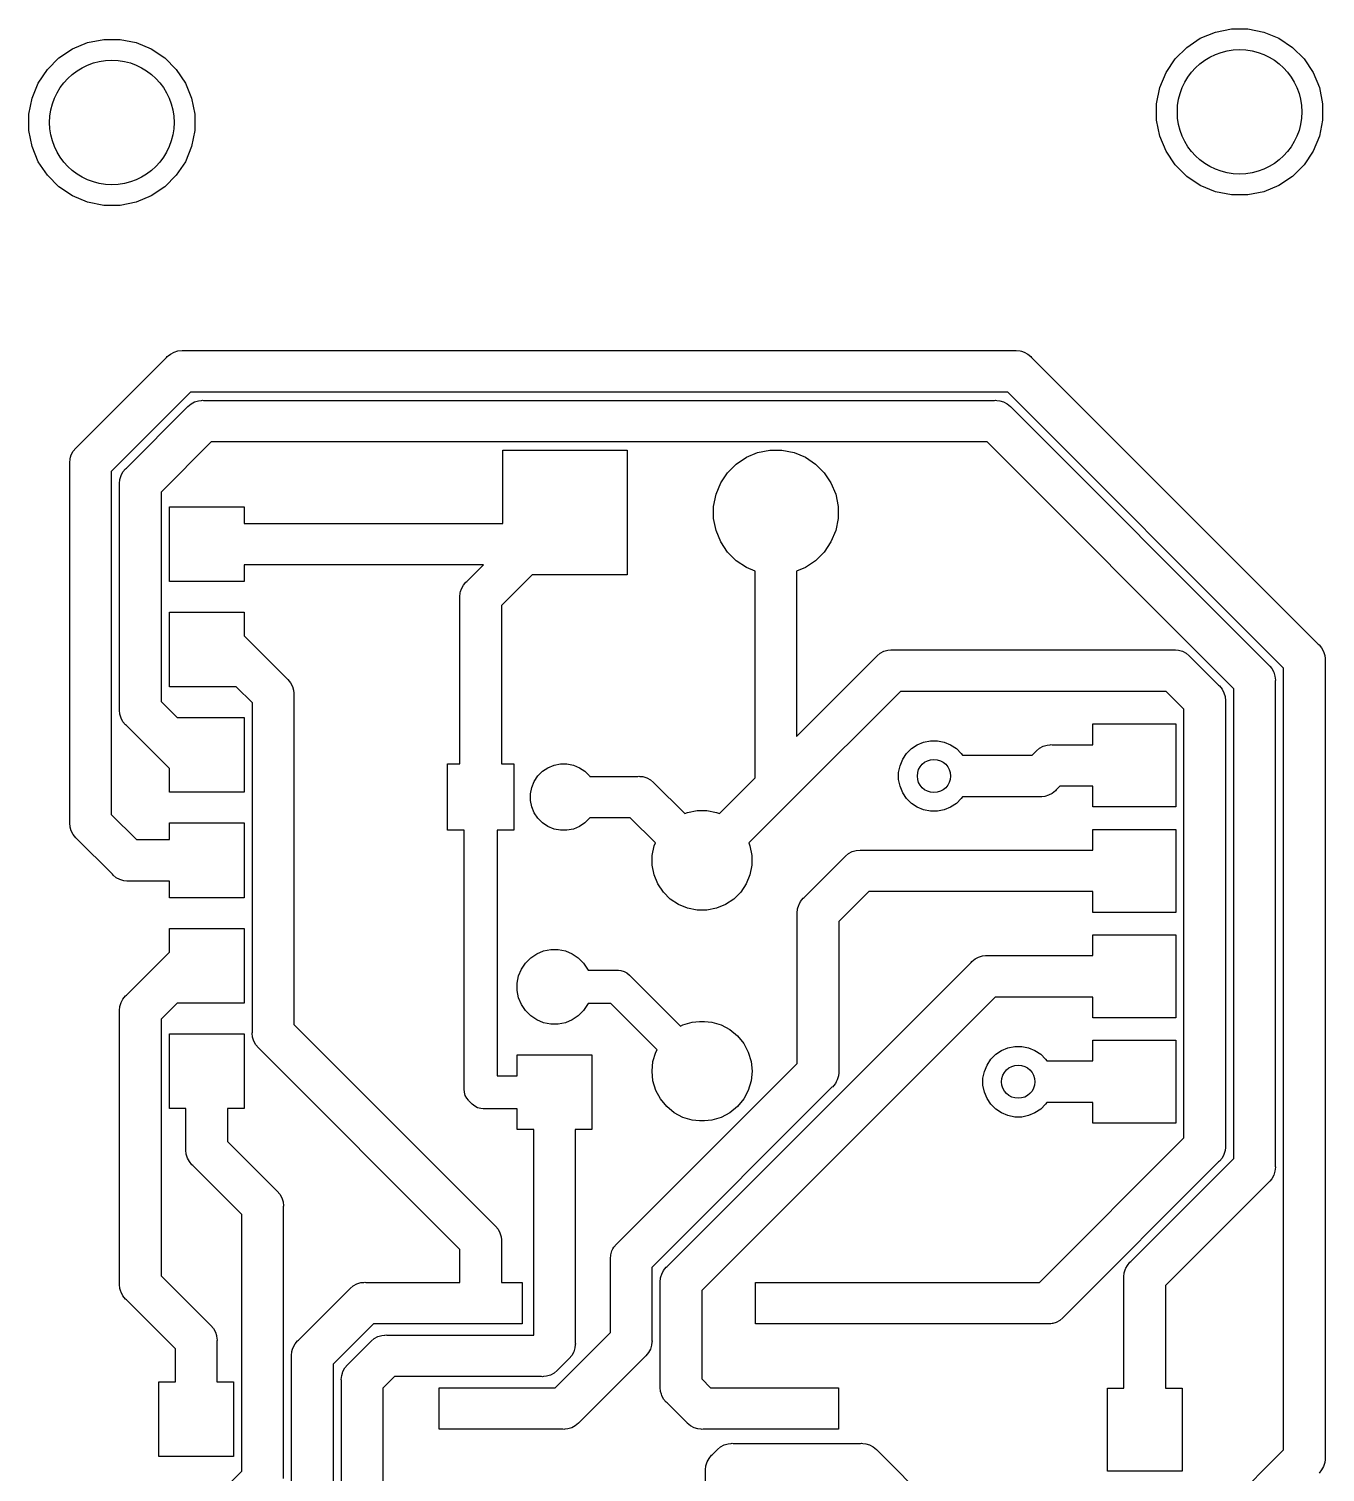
# Model space of a CAD drawing. Extents: x 88.7 to 120.1, y -115.5 to -59.5.
# Drawn here: x 88.68 to 119.92, y -94.24 to -59.47 of the extents above; entities that cross this region are included whole.
import ezdxf

# ---------------------------------------------------------------- set-up
doc = ezdxf.new("R2010")
doc.units = 0
doc.header["$MEASUREMENT"] = 0
doc.layers.add('BLACK', color=7, linetype='CONTINUOUS')

msp = doc.modelspace()

# ---------------------------------------------------------------- linework, layer by layer
at = {"layer": 'BLACK', "linetype": 'CONTINUOUS'}
for p, q in [((89.7306, -59.9496), (90.0946, -59.7989)), ((90.0946, -59.7989), (90.481, -59.722)), ((90.481, -59.722), (90.875, -59.722)), ((90.875, -59.722), (91.2614, -59.7989)), ((91.2614, -59.7989), (91.6254, -59.9496)), ((116.581, -59.9145), (116.909, -59.6956)), ((116.909, -59.6956), (117.273, -59.5449)), ((117.273, -59.5449), (117.659, -59.468)), ((117.659, -59.468), (118.053, -59.468)), ((118.053, -59.468), (118.439, -59.5449)), ((118.439, -59.5449), (118.803, -59.6956)), ((118.803, -59.6956), (119.131, -59.9145)), ((89.4031, -60.1685), (89.7306, -59.9496)), ((91.6254, -59.9496), (91.9529, -60.1685)), ((116.302, -60.1931), (116.581, -59.9145)), ((119.131, -59.9145), (119.41, -60.1931)), ((88.9056, -60.7746), (89.1245, -60.4471)), ((89.1245, -60.4471), (89.4031, -60.1685)), ((91.9529, -60.1685), (92.2315, -60.4471)), ((92.2315, -60.4471), (92.4504, -60.7746)), ((116.084, -60.5206), (116.302, -60.1931)), ((119.41, -60.1931), (119.628, -60.5206)), ((88.7549, -61.1386), (88.9056, -60.7746)), ((92.4504, -60.7746), (92.6011, -61.1386)), ((115.933, -60.8846), (116.084, -60.5206)), ((119.628, -60.5206), (119.779, -60.8846)), ((88.678, -61.525), (88.7549, -61.1386)), ((92.6011, -61.1386), (92.678, -61.525)), ((115.856, -61.271), (115.933, -60.8846)), ((119.779, -60.8846), (119.856, -61.271)), ((88.678, -61.919), (88.678, -61.525)), ((92.678, -61.525), (92.678, -61.919)), ((115.856, -61.665), (115.856, -61.271)), ((119.856, -61.271), (119.856, -61.665)), ((115.933, -62.0514), (115.856, -61.665)), ((119.856, -61.665), (119.779, -62.0514)), ((88.7549, -62.3054), (88.678, -61.919)), ((92.678, -61.919), (92.6011, -62.3054)), ((116.084, -62.4154), (115.933, -62.0514)), ((119.779, -62.0514), (119.628, -62.4154)), ((88.9056, -62.6694), (88.7549, -62.3054)), ((92.6011, -62.3054), (92.4504, -62.6694)), ((116.302, -62.7429), (116.084, -62.4154)), ((119.628, -62.4154), (119.41, -62.7429)), ((89.1245, -62.9969), (88.9056, -62.6694)), ((92.4504, -62.6694), (92.2315, -62.9969)), ((116.581, -63.0215), (116.302, -62.7429)), ((119.41, -62.7429), (119.131, -63.0215)), ((89.4031, -63.2755), (89.1245, -62.9969)), ((89.7306, -63.4944), (89.4031, -63.2755)), ((91.9529, -63.2755), (91.6254, -63.4944)), ((92.2315, -62.9969), (91.9529, -63.2755)), ((116.909, -63.2404), (116.581, -63.0215)), ((117.273, -63.3911), (116.909, -63.2404)), ((118.803, -63.2404), (118.439, -63.3911)), ((119.131, -63.0215), (118.803, -63.2404)), ((90.0946, -63.6451), (89.7306, -63.4944)), ((91.6254, -63.4944), (91.2614, -63.6451)), ((117.659, -63.468), (117.273, -63.3911)), ((118.053, -63.468), (117.659, -63.468)), ((118.439, -63.3911), (118.053, -63.468)), ((90.481, -63.722), (90.0946, -63.6451)), ((90.875, -63.722), (90.481, -63.722)), ((91.2614, -63.6451), (90.875, -63.722)), ((89.8278, -69.554), (91.998, -67.3838)), ((91.998, -67.3838), (92.0137, -67.3647)), ((92.0137, -67.3647), (92.0327, -67.3491)), ((92.0327, -67.3491), (92.0898, -67.3022)), ((92.0327, -67.3491), (92.0327, -67.3491)), ((92.0898, -67.3022), (92.1767, -67.2558)), ((92.1767, -67.2558), (92.2709, -67.2272)), ((92.2709, -67.2272), (92.3689, -67.2176)), ((92.3689, -67.2176), (92.3935, -67.22)), ((92.3935, -67.22), (112.45, -67.22)), ((112.45, -67.22), (112.474, -67.2176)), ((112.474, -67.2176), (112.572, -67.2272)), ((112.572, -67.2272), (112.601, -67.2359)), ((112.601, -67.2359), (112.666, -67.2558)), ((112.666, -67.2558), (112.753, -67.3022)), ((112.753, -67.3022), (112.829, -67.3647)), ((112.829, -67.3647), (112.845, -67.3838)), ((112.845, -67.3838), (119.752, -74.291)), ((92.576, -68.22), (90.664, -70.132)), ((92.5107, -68.5647), (92.5869, -68.5023)), ((112.267, -68.22), (92.576, -68.22)), ((92.5869, -68.5023), (92.6737, -68.4558)), ((92.6737, -68.4558), (92.768, -68.4272)), ((92.768, -68.4272), (92.8414, -68.42)), ((92.8414, -68.42), (92.866, -68.4176)), ((92.866, -68.4176), (92.8906, -68.42)), ((92.8906, -68.42), (111.953, -68.42)), ((111.953, -68.42), (111.977, -68.4176)), ((111.977, -68.4176), (112.002, -68.42)), ((112.002, -68.42), (112.075, -68.4272)), ((112.075, -68.4272), (112.169, -68.4558)), ((112.169, -68.4558), (112.256, -68.5023)), ((112.256, -68.5023), (112.332, -68.5647)), ((118.916, -74.869), (112.267, -68.22)), ((91.0278, -70.0511), (92.4951, -68.5838)), ((92.4951, -68.5838), (92.5107, -68.5647)), ((112.332, -68.5647), (112.348, -68.5838)), ((112.348, -68.5838), (118.552, -74.788)), ((93.0731, -69.42), (91.864, -70.6291)), ((111.77, -69.42), (93.0731, -69.42)), ((117.716, -75.366), (111.77, -69.42)), ((89.6616, -69.9249), (89.6712, -69.8269)), ((89.6712, -69.8269), (89.6822, -69.7907)), ((89.6822, -69.7907), (89.6998, -69.7327)), ((89.6998, -69.7327), (89.7462, -69.6458)), ((89.7462, -69.6458), (89.8087, -69.5697)), ((89.8087, -69.5697), (89.8278, -69.554)), ((100.1, -71.382), (100.1, -69.62)), ((100.1, -69.62), (103.1, -69.62)), ((103.1, -69.62), (103.1, -72.62)), ((105.724, -69.9549), (105.969, -69.7907)), ((105.969, -69.7907), (106.242, -69.6776)), ((106.242, -69.6776), (106.532, -69.62)), ((106.532, -69.62), (106.828, -69.62)), ((106.828, -69.62), (107.118, -69.6776)), ((107.118, -69.6776), (107.391, -69.7907)), ((107.391, -69.7907), (107.636, -69.9549)), ((89.664, -69.9495), (89.6616, -69.9249)), ((89.664, -78.5774), (89.664, -69.9495)), ((90.664, -70.132), (90.664, -78.3949)), ((90.8845, -70.2802), (90.8998, -70.2297)), ((90.8998, -70.2297), (90.9463, -70.1429)), ((90.9463, -70.1429), (91.0087, -70.0667)), ((91.0087, -70.0667), (91.0278, -70.0511)), ((105.351, -70.4095), (105.515, -70.1638)), ((105.515, -70.1638), (105.724, -69.9549)), ((107.636, -69.9549), (107.845, -70.1638)), ((107.845, -70.1638), (108.009, -70.4095)), ((90.8616, -70.422), (90.8712, -70.324)), ((90.864, -70.4466), (90.8616, -70.422)), ((90.864, -75.8574), (90.864, -70.4466)), ((90.8712, -70.324), (90.8845, -70.2802)), ((105.238, -70.6825), (105.351, -70.4095)), ((108.009, -70.4095), (108.122, -70.6825)), ((91.864, -70.6291), (91.864, -75.6749)), ((105.18, -70.9723), (105.238, -70.6825)), ((108.122, -70.6825), (108.18, -70.9723)), ((92.064, -72.782), (92.064, -70.982)), ((92.064, -70.982), (93.864, -70.982)), ((93.864, -70.982), (93.864, -71.382)), ((105.18, -71.2677), (105.18, -70.9723)), ((105.238, -71.5575), (105.18, -71.2677)), ((108.18, -71.2677), (108.122, -71.5575)), ((108.18, -70.9723), (108.18, -71.2677)), ((93.864, -71.382), (100.1, -71.382)), ((105.351, -71.8305), (105.238, -71.5575)), ((108.122, -71.5575), (108.009, -71.8305)), ((105.515, -72.0762), (105.351, -71.8305)), ((108.009, -71.8305), (107.845, -72.0762)), ((105.724, -72.2851), (105.515, -72.0762)), ((105.969, -72.4493), (105.724, -72.2851)), ((107.636, -72.2851), (107.391, -72.4493)), ((107.845, -72.0762), (107.636, -72.2851)), ((99.6309, -72.382), (93.864, -72.382)), ((93.864, -72.382), (93.864, -72.782)), ((99.2318, -72.7811), (99.6309, -72.382)), ((100.807, -72.62), (100.068, -73.3591)), ((103.1, -72.62), (100.807, -72.62)), ((106.18, -72.5365), (105.969, -72.4493)), ((106.18, -77.5169), (106.18, -72.5365)), ((107.391, -72.4493), (107.18, -72.5365)), ((107.18, -72.5365), (107.18, -76.5169)), ((93.864, -72.782), (92.064, -72.782)), ((99.0752, -73.054), (99.0839, -73.0254)), ((99.0839, -73.0254), (99.1038, -72.9597)), ((99.1038, -72.9597), (99.1503, -72.8729)), ((99.1503, -72.8729), (99.2127, -72.7967)), ((99.2127, -72.7967), (99.2318, -72.7811)), ((99.0656, -73.152), (99.0752, -73.054)), ((99.068, -73.1766), (99.0656, -73.152)), ((99.068, -77.178), (99.068, -73.1766)), ((100.068, -73.3591), (100.068, -77.178)), ((92.064, -75.322), (92.064, -73.522)), ((92.064, -73.522), (93.864, -73.522)), ((93.864, -73.522), (93.864, -74.0949)), ((93.864, -74.0949), (94.9002, -75.1311)), ((119.752, -74.291), (119.771, -74.3066)), ((119.771, -74.3066), (119.834, -74.3827)), ((119.834, -74.3827), (119.88, -74.4696)), ((107.18, -76.5169), (109.103, -74.5938)), ((109.103, -74.5938), (109.119, -74.5747)), ((109.119, -74.5747), (109.195, -74.5123)), ((109.195, -74.5123), (109.282, -74.4658)), ((109.282, -74.4658), (109.376, -74.4372)), ((109.376, -74.4372), (109.449, -74.43)), ((109.449, -74.43), (109.474, -74.4276)), ((109.449, -74.43), (109.449, -74.43)), ((109.474, -74.4276), (109.499, -74.43)), ((109.499, -74.43), (116.265, -74.43)), ((116.265, -74.43), (116.29, -74.4276)), ((116.29, -74.4276), (116.315, -74.43)), ((116.315, -74.43), (116.388, -74.4372)), ((116.388, -74.4372), (116.482, -74.4658)), ((116.482, -74.4658), (116.569, -74.5123)), ((116.569, -74.5123), (116.645, -74.5747)), ((116.645, -74.5747), (116.661, -74.5938)), ((116.661, -74.5938), (117.352, -75.2851)), ((119.88, -74.4696), (119.909, -74.5639)), ((119.909, -74.5639), (119.916, -74.6373)), ((119.916, -74.6373), (119.918, -74.6619)), ((119.918, -74.6619), (119.916, -74.6864)), ((119.916, -74.6864), (119.916, -93.8874)), ((118.552, -74.788), (118.571, -74.8037)), ((118.571, -74.8037), (118.587, -74.8228)), ((118.587, -74.8228), (118.634, -74.8798)), ((118.634, -74.8798), (118.68, -74.9667)), ((118.68, -74.9667), (118.709, -75.0609)), ((118.709, -75.0609), (118.718, -75.1589)), ((118.916, -93.7049), (118.916, -74.869)), ((93.6769, -75.322), (92.064, -75.322)), ((94.064, -75.7091), (93.6769, -75.322)), ((94.9002, -75.1311), (94.9193, -75.1467)), ((94.9193, -75.1467), (94.9817, -75.2229)), ((94.9817, -75.2229), (95.0282, -75.3097)), ((95.0282, -75.3097), (95.0568, -75.404)), ((95.0568, -75.404), (95.064, -75.4774)), ((109.681, -75.43), (107.051, -78.0602)), ((116.083, -75.43), (109.681, -75.43)), ((116.516, -75.8631), (116.083, -75.43)), ((117.352, -75.2851), (117.371, -75.3007)), ((117.371, -75.3007), (117.434, -75.3769)), ((117.434, -75.3769), (117.48, -75.4637)), ((117.716, -86.686), (117.716, -75.366)), ((118.718, -75.1589), (118.716, -75.1835)), ((118.716, -75.1835), (118.716, -86.8685)), ((91.864, -75.6749), (92.2511, -76.062)), ((94.064, -83.6414), (94.064, -75.7091)), ((95.064, -75.4774), (95.0664, -75.502)), ((95.0664, -75.502), (95.064, -75.5266)), ((95.064, -75.5266), (95.064, -83.4589)), ((117.48, -75.4637), (117.509, -75.558)), ((117.509, -75.558), (117.518, -75.656)), ((117.518, -75.656), (117.516, -75.6806)), ((117.516, -75.6806), (117.516, -86.3714)), ((90.8616, -75.882), (90.864, -75.8574)), ((90.8712, -75.98), (90.8616, -75.882)), ((90.8997, -76.0737), (90.8712, -75.98)), ((90.8998, -76.0743), (90.8997, -76.0737)), ((90.9463, -76.1611), (90.8998, -76.0743)), ((92.2511, -76.062), (93.864, -76.062)), ((93.864, -76.062), (93.864, -77.862)), ((116.516, -86.1889), (116.516, -75.8631)), ((91.0087, -76.2373), (90.9463, -76.1611)), ((91.0278, -76.2529), (91.0087, -76.2373)), ((92.064, -77.2891), (91.0278, -76.2529)), ((114.316, -76.716), (114.316, -76.216)), ((114.316, -76.216), (116.316, -76.216)), ((116.316, -76.216), (116.316, -78.216)), ((109.83, -76.9282), (109.948, -76.8098)), ((109.948, -76.8098), (110.087, -76.7167)), ((110.087, -76.7167), (110.242, -76.6527)), ((110.242, -76.6527), (110.406, -76.62)), ((110.406, -76.62), (110.574, -76.62)), ((110.574, -76.62), (110.738, -76.6527)), ((110.738, -76.6527), (110.893, -76.7167)), ((110.893, -76.7167), (111.032, -76.8098)), ((111.032, -76.8098), (111.15, -76.9282)), ((112.961, -76.8607), (113.037, -76.7983)), ((113.037, -76.7983), (113.124, -76.7518)), ((113.124, -76.7518), (113.218, -76.7232)), ((113.218, -76.7232), (113.291, -76.716)), ((113.291, -76.716), (113.316, -76.7136)), ((113.291, -76.716), (113.291, -76.716)), ((113.316, -76.7136), (113.341, -76.716)), ((113.341, -76.716), (114.316, -76.716)), ((98.768, -78.778), (98.768, -77.178)), ((98.768, -77.178), (99.068, -77.178)), ((100.068, -77.178), (100.368, -77.178)), ((100.368, -77.178), (100.368, -78.778)), ((101.335, -77.2087), (101.489, -77.178)), ((101.489, -77.178), (101.647, -77.178)), ((101.647, -77.178), (101.801, -77.2087)), ((109.673, -77.2221), (109.737, -77.0674)), ((109.737, -77.0674), (109.83, -76.9282)), ((111.15, -76.9282), (111.178, -76.97)), ((111.178, -76.97), (112.855, -76.97)), ((112.855, -76.97), (112.945, -76.8798)), ((112.945, -76.8798), (112.961, -76.8607)), ((92.064, -77.862), (92.064, -77.2891)), ((100.859, -77.5991), (100.947, -77.468)), ((100.947, -77.468), (101.058, -77.3566)), ((101.058, -77.3566), (101.189, -77.269)), ((101.189, -77.269), (101.335, -77.2087)), ((101.801, -77.2087), (101.947, -77.269)), ((101.947, -77.269), (102.078, -77.3566)), ((102.078, -77.3566), (102.189, -77.468)), ((102.189, -77.468), (102.196, -77.478)), ((102.196, -77.478), (103.353, -77.478)), ((103.353, -77.478), (103.378, -77.4756)), ((103.378, -77.4756), (103.403, -77.478)), ((103.403, -77.478), (103.476, -77.4852)), ((103.476, -77.4852), (103.57, -77.5138)), ((103.57, -77.5138), (103.657, -77.5603)), ((105.32, -78.3765), (106.18, -77.5169)), ((109.64, -77.3863), (109.673, -77.2221)), ((109.64, -77.5537), (109.64, -77.3863)), ((93.864, -77.862), (92.064, -77.862)), ((100.768, -77.8992), (100.799, -77.7446)), ((100.799, -77.7446), (100.859, -77.5991)), ((103.657, -77.5603), (103.733, -77.6227)), ((103.733, -77.6227), (103.749, -77.6418)), ((103.749, -77.6418), (104.484, -78.3765)), ((109.673, -77.7179), (109.64, -77.5537)), ((109.737, -77.8726), (109.673, -77.7179)), ((109.83, -78.0118), (109.737, -77.8726)), ((113.341, -77.8877), (113.254, -77.9342)), ((113.417, -77.8253), (113.341, -77.8877)), ((113.433, -77.8062), (113.417, -77.8253)), ((113.523, -77.716), (113.433, -77.8062)), ((114.316, -77.716), (113.523, -77.716)), ((114.316, -78.216), (114.316, -77.716)), ((100.768, -78.0568), (100.768, -77.8992)), ((100.799, -78.2114), (100.768, -78.0568)), ((100.859, -78.3569), (100.799, -78.2114)), ((107.016, -78.0949), (106.028, -79.0836)), ((107.035, -78.0793), (107.016, -78.0949)), ((107.051, -78.0602), (107.035, -78.0793)), ((109.948, -78.1302), (109.83, -78.0118)), ((110.087, -78.2233), (109.948, -78.1302)), ((110.242, -78.2873), (110.087, -78.2233)), ((110.893, -78.2233), (110.738, -78.2873)), ((111.032, -78.1302), (110.893, -78.2233)), ((111.15, -78.0118), (111.032, -78.1302)), ((111.178, -77.97), (111.15, -78.0118)), ((113.037, -77.97), (111.178, -77.97)), ((113.062, -77.9724), (113.037, -77.97)), ((113.087, -77.97), (113.062, -77.9724)), ((113.16, -77.9628), (113.087, -77.97)), ((113.254, -77.9342), (113.16, -77.9628)), ((116.316, -78.216), (114.316, -78.216)), ((89.6616, -78.602), (89.664, -78.5774)), ((90.664, -78.3949), (91.2711, -79.002)), ((100.947, -78.488), (100.859, -78.3569)), ((101.058, -78.5994), (100.947, -78.488)), ((102.189, -78.488), (102.078, -78.5994)), ((102.196, -78.478), (102.189, -78.488)), ((103.171, -78.478), (102.196, -78.478)), ((103.776, -79.0836), (103.171, -78.478)), ((104.484, -78.3765), (104.552, -78.3481)), ((104.552, -78.3481), (104.784, -78.302)), ((104.784, -78.302), (105.02, -78.302)), ((105.02, -78.302), (105.252, -78.3481)), ((105.252, -78.3481), (105.32, -78.3765)), ((110.406, -78.32), (110.242, -78.2873)), ((110.574, -78.32), (110.406, -78.32)), ((110.738, -78.2873), (110.574, -78.32)), ((89.6712, -78.7), (89.6616, -78.602)), ((89.6998, -78.7943), (89.6712, -78.7)), ((89.7462, -78.8811), (89.6998, -78.7943)), ((89.8087, -78.9573), (89.7462, -78.8811)), ((92.064, -79.002), (92.064, -78.602)), ((92.064, -78.602), (93.864, -78.602)), ((93.864, -78.602), (93.864, -80.402)), ((99.168, -78.778), (98.768, -78.778)), ((99.168, -84.9923), (99.168, -78.778)), ((100.368, -78.778), (99.968, -78.778)), ((99.968, -78.778), (99.968, -84.69)), ((101.189, -78.687), (101.058, -78.5994)), ((101.335, -78.7473), (101.189, -78.687)), ((101.489, -78.778), (101.335, -78.7473)), ((101.647, -78.778), (101.489, -78.778)), ((101.801, -78.7473), (101.647, -78.778)), ((101.947, -78.687), (101.801, -78.7473)), ((102.078, -78.5994), (101.947, -78.687)), ((114.316, -79.256), (114.316, -78.756)), ((114.316, -78.756), (116.316, -78.756)), ((116.316, -78.756), (116.316, -80.756)), ((89.8278, -78.9729), (89.8087, -78.9573)), ((90.6931, -79.8382), (89.8278, -78.9729)), ((91.2711, -79.002), (92.064, -79.002)), ((103.702, -79.3838), (103.748, -79.152)), ((103.748, -79.152), (103.776, -79.0836)), ((106.028, -79.0836), (106.056, -79.152)), ((106.056, -79.152), (106.102, -79.3838)), ((108.52, -79.2918), (108.585, -79.2719)), ((108.585, -79.2719), (108.614, -79.2632)), ((108.614, -79.2632), (108.712, -79.2536)), ((108.712, -79.2536), (108.737, -79.256)), ((108.737, -79.256), (114.316, -79.256)), ((103.702, -79.6202), (103.702, -79.3838)), ((103.748, -79.852), (103.702, -79.6202)), ((106.102, -79.6202), (106.056, -79.852)), ((106.102, -79.3838), (106.102, -79.6202)), ((107.36, -80.4011), (108.341, -79.4198)), ((108.341, -79.4198), (108.357, -79.4007)), ((108.357, -79.4007), (108.433, -79.3383)), ((108.433, -79.3383), (108.52, -79.2918)), ((90.7087, -79.8573), (90.6931, -79.8382)), ((90.7849, -79.9197), (90.7087, -79.8573)), ((90.8717, -79.9662), (90.7849, -79.9197)), ((90.966, -79.9948), (90.8717, -79.9662)), ((103.839, -80.0704), (103.748, -79.852)), ((106.056, -79.852), (105.965, -80.0704)), ((91.0394, -80.002), (90.966, -79.9948)), ((91.064, -80.0044), (91.0394, -80.002)), ((91.0394, -80.002), (91.0394, -80.002)), ((91.0885, -80.002), (91.064, -80.0044)), ((92.064, -80.002), (91.0885, -80.002)), ((92.064, -80.402), (92.064, -80.002)), ((103.97, -80.267), (103.839, -80.0704)), ((104.137, -80.4341), (103.97, -80.267)), ((105.834, -80.267), (105.667, -80.4341)), ((105.965, -80.0704), (105.834, -80.267)), ((108.919, -80.256), (108.196, -80.9791)), ((114.316, -80.256), (108.919, -80.256)), ((114.316, -80.756), (114.316, -80.256)), ((93.864, -80.402), (92.064, -80.402)), ((104.334, -80.5654), (104.137, -80.4341)), ((104.552, -80.6559), (104.334, -80.5654)), ((104.784, -80.702), (104.552, -80.6559)), ((105.252, -80.6559), (105.02, -80.702)), ((105.47, -80.5654), (105.252, -80.6559)), ((105.667, -80.4341), (105.47, -80.5654)), ((107.194, -80.772), (107.203, -80.674)), ((107.203, -80.674), (107.232, -80.5797)), ((107.232, -80.5797), (107.239, -80.5654)), ((107.239, -80.5654), (107.278, -80.4929)), ((107.278, -80.4929), (107.341, -80.4167)), ((107.341, -80.4167), (107.36, -80.4011)), ((105.02, -80.702), (104.784, -80.702)), ((107.196, -80.7966), (107.194, -80.772)), ((107.196, -84.3929), (107.196, -80.7966)), ((108.196, -80.9791), (108.196, -84.5754)), ((116.316, -80.756), (114.316, -80.756)), ((92.064, -81.7149), (92.064, -81.142)), ((92.064, -81.142), (93.864, -81.142)), ((93.864, -81.142), (93.864, -82.942)), ((114.316, -81.796), (114.316, -81.296)), ((114.316, -81.296), (116.316, -81.296)), ((116.316, -81.296), (116.316, -83.296)), ((91.0278, -82.7511), (92.064, -81.7149)), ((100.92, -81.7524), (101.083, -81.6846)), ((101.083, -81.6846), (101.257, -81.65)), ((101.257, -81.65), (101.435, -81.65)), ((101.435, -81.65), (101.609, -81.6846)), ((101.609, -81.6846), (101.772, -81.7524)), ((100.548, -82.1237), (100.647, -81.9763)), ((100.647, -81.9763), (100.772, -81.8509)), ((100.772, -81.8509), (100.92, -81.7524)), ((101.772, -81.7524), (101.92, -81.8509)), ((101.92, -81.8509), (102.045, -81.9763)), ((102.045, -81.9763), (102.144, -82.1237)), ((104.058, -89.2911), (111.389, -81.9598)), ((111.389, -81.9598), (111.405, -81.9407)), ((111.405, -81.9407), (111.481, -81.8783)), ((111.481, -81.8783), (111.568, -81.8318)), ((111.568, -81.8318), (111.662, -81.8032)), ((111.662, -81.8032), (111.735, -81.796)), ((111.735, -81.796), (111.76, -81.7936)), ((111.735, -81.796), (111.735, -81.796)), ((111.76, -81.7936), (111.785, -81.796)), ((111.785, -81.796), (114.316, -81.796)), ((100.446, -82.4614), (100.481, -82.2875)), ((100.481, -82.2875), (100.548, -82.1237)), ((102.144, -82.1237), (102.154, -82.15)), ((102.154, -82.15), (102.85, -82.15)), ((102.85, -82.15), (102.87, -82.1481)), ((102.87, -82.1481), (102.89, -82.15)), ((102.89, -82.15), (102.89, -82.15)), ((102.89, -82.15), (102.948, -82.1558)), ((102.948, -82.1558), (103.024, -82.1787)), ((103.024, -82.1787), (103.093, -82.2158)), ((103.093, -82.2158), (103.154, -82.2658)), ((103.154, -82.2658), (103.167, -82.2811)), ((103.167, -82.2811), (104.384, -83.4982)), ((91.0087, -82.7667), (91.0278, -82.7511)), ((100.446, -82.6386), (100.446, -82.4614)), ((100.481, -82.8125), (100.446, -82.6386)), ((90.8616, -83.122), (90.8712, -83.024)), ((90.8712, -83.024), (90.8857, -82.9763)), ((90.8857, -82.9763), (90.8998, -82.9297)), ((90.8998, -82.9297), (90.9463, -82.8429)), ((90.9463, -82.8429), (91.0087, -82.7667)), ((92.2511, -82.942), (91.864, -83.3291)), ((93.864, -82.942), (92.2511, -82.942)), ((100.548, -82.9763), (100.481, -82.8125)), ((100.647, -83.1237), (100.548, -82.9763)), ((102.144, -82.9763), (102.045, -83.1237)), ((102.154, -82.95), (102.144, -82.9763)), ((102.704, -82.95), (102.154, -82.95)), ((103.818, -84.0639), (102.704, -82.95)), ((111.967, -82.796), (104.894, -89.8691)), ((114.316, -82.796), (111.967, -82.796)), ((114.316, -83.296), (114.316, -82.796)), ((90.864, -83.1466), (90.8616, -83.122)), ((90.864, -89.6934), (90.864, -83.1466)), ((91.864, -83.3291), (91.864, -89.5109)), ((95.064, -83.4589), (99.9042, -88.2991)), ((100.772, -83.2491), (100.647, -83.1237)), ((100.92, -83.3476), (100.772, -83.2491)), ((101.083, -83.4154), (100.92, -83.3476)), ((101.257, -83.45), (101.083, -83.4154)), ((101.435, -83.45), (101.257, -83.45)), ((101.609, -83.4154), (101.435, -83.45)), ((101.772, -83.3476), (101.609, -83.4154)), ((101.92, -83.2491), (101.772, -83.3476)), ((102.045, -83.1237), (101.92, -83.2491)), ((104.441, -83.468), (104.667, -83.3994)), ((104.667, -83.3994), (104.843, -83.382)), ((104.843, -83.382), (104.961, -83.382)), ((104.961, -83.382), (105.137, -83.3994)), ((105.137, -83.3994), (105.363, -83.468)), ((116.316, -83.296), (114.316, -83.296)), ((92.064, -85.482), (92.064, -83.682)), ((92.064, -83.682), (93.864, -83.682)), ((93.864, -83.682), (93.864, -85.482)), ((94.0616, -83.666), (94.064, -83.6414)), ((94.0712, -83.764), (94.0616, -83.666)), ((94.0931, -83.836), (94.0712, -83.764)), ((104.384, -83.4982), (104.441, -83.468)), ((105.363, -83.468), (105.572, -83.5794)), ((105.572, -83.5794), (105.755, -83.7294)), ((105.755, -83.7294), (105.905, -83.9121)), ((94.0998, -83.8583), (94.0931, -83.836)), ((94.1463, -83.9451), (94.0998, -83.8583)), ((94.2087, -84.0213), (94.1463, -83.9451)), ((94.2278, -84.0369), (94.2087, -84.0213)), ((99.068, -88.8771), (94.2278, -84.0369)), ((103.719, -84.3468), (103.788, -84.1206)), ((103.788, -84.1206), (103.818, -84.0639)), ((105.905, -83.9121), (106.016, -84.1206)), ((106.016, -84.1206), (106.085, -84.3468)), ((111.98, -84.1758), (112.119, -84.0827)), ((112.119, -84.0827), (112.274, -84.0187)), ((112.274, -84.0187), (112.438, -83.986)), ((112.438, -83.986), (112.606, -83.986)), ((112.606, -83.986), (112.77, -84.0187)), ((112.77, -84.0187), (112.925, -84.0827)), ((112.925, -84.0827), (113.064, -84.1758)), ((114.316, -84.336), (114.316, -83.836)), ((114.316, -83.836), (116.316, -83.836)), ((116.316, -83.836), (116.316, -85.836)), ((100.446, -84.69), (100.446, -84.19)), ((100.446, -84.19), (102.246, -84.19)), ((102.246, -84.19), (102.246, -85.99)), ((102.858, -88.7311), (107.196, -84.3929)), ((103.696, -84.582), (103.719, -84.3468)), ((106.085, -84.3468), (106.108, -84.582)), ((111.705, -84.5881), (111.769, -84.4334)), ((111.769, -84.4334), (111.862, -84.2942)), ((111.862, -84.2942), (111.98, -84.1758)), ((113.064, -84.1758), (113.182, -84.2942)), ((113.182, -84.2942), (113.21, -84.336)), ((113.21, -84.336), (114.316, -84.336)), ((99.968, -84.69), (100.446, -84.69)), ((103.719, -84.8172), (103.696, -84.582)), ((103.788, -85.0434), (103.719, -84.8172)), ((106.085, -84.8172), (106.016, -85.0434)), ((106.108, -84.582), (106.085, -84.8172)), ((108.137, -84.836), (108.114, -84.8791)), ((108.16, -84.7923), (108.137, -84.836)), ((108.189, -84.698), (108.16, -84.7923)), ((108.196, -84.6246), (108.189, -84.698)), ((108.196, -84.5754), (108.198, -84.6)), ((108.198, -84.6), (108.196, -84.6246)), ((108.196, -84.6246), (108.196, -84.6246)), ((111.672, -84.7523), (111.705, -84.5881)), ((111.672, -84.9197), (111.672, -84.7523)), ((99.1661, -85.012), (99.168, -84.9923)), ((99.1738, -85.0904), (99.1661, -85.012)), ((99.1967, -85.1658), (99.1738, -85.0904)), ((99.2338, -85.2353), (99.1967, -85.1658)), ((108.032, -84.9709), (103.694, -89.3091)), ((103.899, -85.2519), (103.788, -85.0434)), ((106.016, -85.0434), (105.905, -85.2519)), ((108.051, -84.9553), (108.032, -84.9709)), ((108.069, -84.934), (108.051, -84.9553)), ((108.114, -84.8791), (108.069, -84.934)), ((111.705, -85.0839), (111.672, -84.9197)), ((111.769, -85.2386), (111.705, -85.0839)), ((92.464, -85.482), (92.064, -85.482)), ((92.464, -86.4574), (92.464, -85.482)), ((93.864, -85.482), (93.464, -85.482)), ((93.464, -85.482), (93.464, -86.2749)), ((99.2713, -85.2809), (99.2338, -85.2353)), ((99.2713, -85.281), (99.2713, -85.2809)), ((99.2838, -85.2962), (99.2713, -85.281)), ((99.299, -85.3087), (99.2838, -85.2962)), ((99.3493, -85.3589), (99.299, -85.3087)), ((99.3618, -85.3742), (99.3493, -85.3589)), ((99.4227, -85.4242), (99.3618, -85.3742)), ((99.4922, -85.4613), (99.4227, -85.4242)), ((99.5676, -85.4842), (99.4922, -85.4613)), ((99.6264, -85.49), (99.5676, -85.4842)), ((99.646, -85.4919), (99.6264, -85.49)), ((99.6264, -85.49), (99.6264, -85.49)), ((99.6656, -85.49), (99.646, -85.4919)), ((100.446, -85.49), (99.6656, -85.49)), ((100.446, -85.99), (100.446, -85.49)), ((104.049, -85.4346), (103.899, -85.2519)), ((104.232, -85.5846), (104.049, -85.4346)), ((105.755, -85.4346), (105.572, -85.5846)), ((105.905, -85.2519), (105.755, -85.4346)), ((111.862, -85.3778), (111.769, -85.2386)), ((111.98, -85.4962), (111.862, -85.3778)), ((112.119, -85.5893), (111.98, -85.4962)), ((113.064, -85.4962), (112.925, -85.5893)), ((113.182, -85.3778), (113.064, -85.4962)), ((113.21, -85.336), (113.182, -85.3778)), ((114.316, -85.336), (113.21, -85.336)), ((114.316, -85.836), (114.316, -85.336)), ((104.441, -85.696), (104.232, -85.5846)), ((104.667, -85.7646), (104.441, -85.696)), ((104.843, -85.782), (104.667, -85.7646)), ((104.961, -85.782), (104.843, -85.782)), ((105.137, -85.7646), (104.961, -85.782)), ((105.363, -85.696), (105.137, -85.7646)), ((105.572, -85.5846), (105.363, -85.696)), ((112.274, -85.6533), (112.119, -85.5893)), ((112.438, -85.686), (112.274, -85.6533)), ((112.606, -85.686), (112.438, -85.686)), ((112.77, -85.6533), (112.606, -85.686)), ((112.925, -85.5893), (112.77, -85.6533)), ((116.316, -85.836), (114.316, -85.836)), ((100.846, -85.99), (100.446, -85.99)), ((100.846, -90.94), (100.846, -85.99)), ((102.246, -85.99), (101.846, -85.99)), ((101.846, -85.99), (101.846, -91.1274)), ((113.035, -89.67), (116.516, -86.1889)), ((92.4616, -86.482), (92.464, -86.4574)), ((92.4712, -86.58), (92.4616, -86.482)), ((92.4998, -86.6743), (92.4712, -86.58)), ((93.464, -86.2749), (94.6462, -87.4571)), ((117.48, -86.5883), (117.434, -86.6751)), ((117.509, -86.494), (117.48, -86.5883)), ((117.516, -86.4206), (117.509, -86.494)), ((117.516, -86.3714), (117.518, -86.396)), ((117.518, -86.396), (117.516, -86.4206)), ((92.5463, -86.7611), (92.4998, -86.6743)), ((92.6087, -86.8373), (92.5463, -86.7611)), ((92.6278, -86.8529), (92.6087, -86.8373)), ((93.81, -88.0351), (92.6278, -86.8529)), ((117.352, -86.7669), (113.613, -90.5062)), ((115.234, -89.1681), (117.716, -86.686)), ((117.371, -86.7513), (117.352, -86.7669)), ((117.434, -86.6751), (117.371, -86.7513)), ((118.718, -86.8931), (118.709, -86.9911)), ((118.716, -86.8685), (118.718, -86.8931)), ((118.552, -87.264), (116.07, -89.7462)), ((118.571, -87.2483), (118.552, -87.264)), ((118.587, -87.2293), (118.571, -87.2483)), ((118.634, -87.1722), (118.587, -87.2292)), ((118.587, -87.2292), (118.587, -87.2293)), ((118.68, -87.0853), (118.634, -87.1722)), ((118.709, -86.9911), (118.68, -87.0853)), ((94.6462, -87.4571), (94.6653, -87.4727)), ((94.6653, -87.4727), (94.7277, -87.5489)), ((94.7277, -87.5489), (94.7742, -87.6357)), ((94.7742, -87.6357), (94.7742, -87.6357)), ((94.7742, -87.6357), (94.8028, -87.73)), ((94.8028, -87.73), (94.8124, -87.828)), ((94.8124, -87.828), (94.81, -87.8526)), ((94.81, -87.8526), (94.81, -94.3994)), ((93.81, -94.2169), (93.81, -88.0351)), ((99.9042, -88.2991), (99.9233, -88.3147)), ((99.9233, -88.3147), (99.9857, -88.3909)), ((99.9857, -88.3909), (100.032, -88.4777)), ((100.032, -88.4777), (100.061, -88.572)), ((100.061, -88.572), (100.068, -88.6454)), ((100.068, -88.6454), (100.068, -88.6454)), ((100.068, -88.6454), (100.07, -88.67)), ((100.07, -88.67), (100.068, -88.6945)), ((99.068, -89.67), (99.068, -88.8771)), ((100.068, -88.6945), (100.068, -89.67)), ((102.692, -89.102), (102.701, -89.004)), ((102.701, -89.004), (102.73, -88.9097)), ((102.73, -88.9097), (102.755, -88.8623)), ((102.755, -88.8623), (102.776, -88.8229)), ((102.776, -88.8229), (102.839, -88.7467)), ((102.839, -88.7467), (102.858, -88.7311)), ((102.694, -89.1266), (102.692, -89.102)), ((102.694, -90.8769), (102.694, -89.1266)), ((103.694, -89.3091), (103.694, -91.0595)), ((103.976, -89.3829), (104.039, -89.3067)), ((104.039, -89.3067), (104.058, -89.2911)), ((115.077, -89.4411), (115.106, -89.3468)), ((115.106, -89.3468), (115.117, -89.3258)), ((115.117, -89.3258), (115.152, -89.2599)), ((115.152, -89.2599), (115.215, -89.1838)), ((115.215, -89.1838), (115.234, -89.1681)), ((90.8616, -89.718), (90.864, -89.6934)), ((90.8712, -89.816), (90.8616, -89.718)), ((91.864, -89.5109), (93.0462, -90.6931)), ((96.4949, -89.7523), (96.5817, -89.7058)), ((96.5817, -89.7058), (96.676, -89.6772)), ((96.676, -89.6772), (96.7494, -89.67)), ((96.7494, -89.67), (96.774, -89.6676)), ((96.7494, -89.67), (96.7494, -89.67)), ((96.774, -89.6676), (96.7985, -89.67)), ((96.7985, -89.67), (99.068, -89.67)), ((100.068, -89.67), (100.568, -89.67)), ((100.568, -89.67), (100.568, -90.67)), ((103.892, -89.662), (103.901, -89.564)), ((103.894, -89.6866), (103.892, -89.662)), ((103.894, -92.1774), (103.894, -89.6866)), ((103.901, -89.564), (103.91, -89.5354)), ((103.91, -89.5354), (103.93, -89.4697)), ((103.93, -89.4697), (103.976, -89.3829)), ((106.188, -89.67), (113.035, -89.67)), ((106.188, -90.67), (106.188, -89.67)), ((115.068, -89.5391), (115.077, -89.4411)), ((115.07, -89.5636), (115.068, -89.5391)), ((115.07, -92.218), (115.07, -89.5636)), ((90.8939, -89.8909), (90.8712, -89.816)), ((90.8998, -89.9103), (90.8939, -89.8909)), ((90.9463, -89.9971), (90.8998, -89.9103)), ((91.0087, -90.0733), (90.9463, -89.9971)), ((95.1738, -91.0631), (96.4031, -89.8338)), ((96.4031, -89.8338), (96.4187, -89.8147)), ((96.4187, -89.8147), (96.4949, -89.7523)), ((104.894, -89.8691), (104.894, -91.9949)), ((116.07, -89.7462), (116.07, -92.218)), ((91.0278, -90.0889), (91.0087, -90.0733)), ((92.21, -91.2711), (91.0278, -90.0889)), ((93.0462, -90.6931), (93.0653, -90.7087)), ((93.0653, -90.7087), (93.1277, -90.7849)), ((96.9811, -90.67), (96.01, -91.6411)), ((99.5434, -90.67), (96.9811, -90.67)), ((99.568, -90.6724), (99.5434, -90.67)), ((99.5926, -90.67), (99.568, -90.6724)), ((100.568, -90.67), (99.5926, -90.67)), ((113.217, -90.67), (106.188, -90.67)), ((113.242, -90.6724), (113.217, -90.67)), ((113.267, -90.67), (113.242, -90.6724)), ((113.304, -90.6663), (113.267, -90.67)), ((113.34, -90.6628), (113.304, -90.6663)), ((113.352, -90.6592), (113.34, -90.6628)), ((113.434, -90.6342), (113.352, -90.6592)), ((113.521, -90.5877), (113.434, -90.6342)), ((113.597, -90.5253), (113.521, -90.5877)), ((113.613, -90.5062), (113.597, -90.5253)), ((93.1277, -90.7849), (93.1742, -90.8717)), ((93.1742, -90.8717), (93.1971, -90.9472)), ((93.1971, -90.9472), (93.2028, -90.966)), ((93.2028, -90.966), (93.2124, -91.064)), ((93.2124, -91.064), (93.21, -91.0886)), ((93.21, -91.0886), (93.21, -92.064)), ((95.0923, -91.1549), (95.1547, -91.0787)), ((95.1547, -91.0787), (95.1738, -91.0631)), ((96.3738, -91.641), (96.9111, -91.1038)), ((96.9111, -91.1038), (96.9267, -91.0847)), ((96.9267, -91.0847), (97.0029, -91.0223)), ((97.0029, -91.0223), (97.0897, -90.9758)), ((97.0897, -90.9758), (97.184, -90.9472)), ((97.184, -90.9472), (97.2574, -90.94)), ((97.2574, -90.94), (97.282, -90.9376)), ((97.2574, -90.94), (97.2574, -90.94)), ((97.282, -90.9376), (97.3065, -90.94)), ((97.3065, -90.94), (100.846, -90.94)), ((101.361, -92.21), (102.694, -90.8769)), ((103.694, -91.1086), (103.687, -91.182)), ((103.694, -91.0595), (103.696, -91.084)), ((103.696, -91.084), (103.694, -91.1086)), ((103.694, -91.1086), (103.694, -91.1086)), ((92.21, -92.064), (92.21, -91.2711)), ((95.0076, -91.434), (95.0172, -91.336)), ((95.01, -91.4585), (95.0076, -91.434)), ((95.0172, -91.336), (95.0354, -91.2763)), ((95.0354, -91.2763), (95.0458, -91.2417)), ((95.0458, -91.2417), (95.0923, -91.1549)), ((101.764, -91.4311), (101.701, -91.5073)), ((101.81, -91.3443), (101.764, -91.4311)), ((101.839, -91.25), (101.81, -91.3443)), ((101.846, -91.1766), (101.839, -91.25)), ((101.846, -91.1274), (101.848, -91.152)), ((101.848, -91.152), (101.846, -91.1766)), ((103.53, -91.4549), (101.939, -93.0462)), ((103.549, -91.4393), (103.53, -91.4549)), ((103.612, -91.3631), (103.549, -91.4393)), ((103.658, -91.2763), (103.612, -91.3631)), ((103.687, -91.182), (103.658, -91.2763)), ((95.01, -96.9369), (95.01, -91.4585)), ((96.01, -91.6411), (96.01, -97.1194)), ((96.2458, -91.8197), (96.2923, -91.7328)), ((96.2923, -91.7328), (96.3548, -91.6567)), ((96.3548, -91.6567), (96.3738, -91.641)), ((101.413, -91.7953), (101.337, -91.8577)), ((101.429, -91.7762), (101.413, -91.7953)), ((101.682, -91.5229), (101.429, -91.7762)), ((101.701, -91.5073), (101.682, -91.5229)), ((91.81, -93.864), (91.81, -92.064)), ((91.81, -92.064), (92.21, -92.064)), ((93.21, -92.064), (93.61, -92.064)), ((93.61, -92.064), (93.61, -93.864)), ((96.2076, -92.012), (96.2173, -91.914)), ((96.21, -92.0365), (96.2076, -92.012)), ((96.21, -98.9169), (96.21, -92.0365)), ((96.2173, -91.914), (96.2343, -91.8577)), ((96.2343, -91.8577), (96.2458, -91.8197)), ((97.4891, -91.94), (97.21, -92.2191)), ((101.033, -91.94), (97.4891, -91.94)), ((101.058, -91.9424), (101.033, -91.94)), ((101.083, -91.94), (101.058, -91.9424)), ((101.156, -91.9328), (101.083, -91.94)), ((101.25, -91.9042), (101.156, -91.9328)), ((101.337, -91.8577), (101.25, -91.9042)), ((104.894, -91.9949), (105.109, -92.21)), ((97.21, -92.2191), (97.21, -99.0994)), ((98.568, -92.21), (101.361, -92.21)), ((98.568, -93.21), (98.568, -92.21)), ((103.892, -92.202), (103.894, -92.1774)), ((103.901, -92.3), (103.892, -92.202)), ((103.922, -92.3672), (103.901, -92.3)), ((103.93, -92.3943), (103.922, -92.3672)), ((103.976, -92.4811), (103.93, -92.3943)), ((104.039, -92.5573), (103.976, -92.4811)), ((105.109, -92.21), (108.188, -92.21)), ((108.188, -92.21), (108.188, -93.21)), ((114.67, -94.218), (114.67, -92.218)), ((114.67, -92.218), (115.07, -92.218)), ((116.07, -92.218), (116.47, -92.218)), ((116.47, -92.218), (116.47, -94.218)), ((104.058, -92.5729), (104.039, -92.5573)), ((104.531, -93.0462), (104.058, -92.5729)), ((101.76, -93.1742), (101.666, -93.2028)), ((101.847, -93.1277), (101.76, -93.1742)), ((101.923, -93.0653), (101.847, -93.1277)), ((101.939, -93.0462), (101.923, -93.0653)), ((104.547, -93.0653), (104.531, -93.0462)), ((104.623, -93.1277), (104.547, -93.0653)), ((104.71, -93.1742), (104.623, -93.1277)), ((104.804, -93.2028), (104.71, -93.1742)), ((101.543, -93.21), (98.568, -93.21)), ((101.568, -93.2124), (101.543, -93.21)), ((101.593, -93.21), (101.568, -93.2124)), ((101.666, -93.2028), (101.593, -93.21)), ((104.877, -93.21), (104.804, -93.2028)), ((104.902, -93.2124), (104.877, -93.21)), ((104.877, -93.21), (104.877, -93.21)), ((104.927, -93.21), (104.902, -93.2124)), ((108.188, -93.21), (104.927, -93.21)), ((93.61, -93.864), (91.81, -93.864)), ((105.07, -93.9109), (105.133, -93.8347)), ((105.133, -93.8347), (105.152, -93.8191)), ((105.152, -93.8191), (105.257, -93.7138)), ((105.257, -93.7138), (105.273, -93.6947)), ((105.273, -93.6947), (105.349, -93.6323)), ((105.349, -93.6323), (105.436, -93.5858)), ((105.436, -93.5858), (105.53, -93.5572)), ((105.53, -93.5572), (105.603, -93.55)), ((105.603, -93.55), (105.628, -93.5476)), ((105.628, -93.5476), (105.653, -93.55)), ((105.653, -93.55), (108.723, -93.55)), ((108.723, -93.55), (108.748, -93.5476)), ((108.748, -93.5476), (108.773, -93.55)), ((108.773, -93.55), (108.846, -93.5572)), ((108.846, -93.5572), (108.94, -93.5858)), ((108.94, -93.5858), (109.027, -93.6323)), ((109.027, -93.6323), (109.103, -93.6947)), ((109.103, -93.6947), (109.119, -93.7138)), ((109.119, -93.7138), (110.424, -95.0191)), ((117.363, -95.258), (118.916, -93.7049)), ((119.916, -93.8874), (119.918, -93.912)), ((93.4229, -94.604), (93.81, -94.2169)), ((104.986, -94.19), (104.995, -94.092)), ((104.988, -94.2146), (104.986, -94.19)), ((104.988, -96.2854), (104.988, -94.2146)), ((104.995, -94.092), (105.024, -93.9977)), ((105.024, -93.9977), (105.048, -93.952)), ((105.048, -93.952), (105.07, -93.9109)), ((116.47, -94.218), (114.67, -94.218)), ((119.834, -94.1911), (119.771, -94.2672)), ((119.88, -94.1042), (119.834, -94.1911)), ((119.909, -94.01), (119.88, -94.1042)), ((119.916, -93.9365), (119.909, -94.01)), ((119.918, -93.912), (119.916, -93.9365)), ((119.916, -93.9365), (119.916, -93.9365))]:
    msp.add_line(p, q, dxfattribs=at)
at = {"layer": 'BLACK'}
for centre, radius in [((117.856, -61.468), 1.5), ((90.678, -61.722), 1.5), ((110.49, -77.47), 0.4), ((112.522, -84.836), 0.4)]:
    msp.add_circle(centre, radius, dxfattribs=at)

doc.saveas('drawing.dxf')
